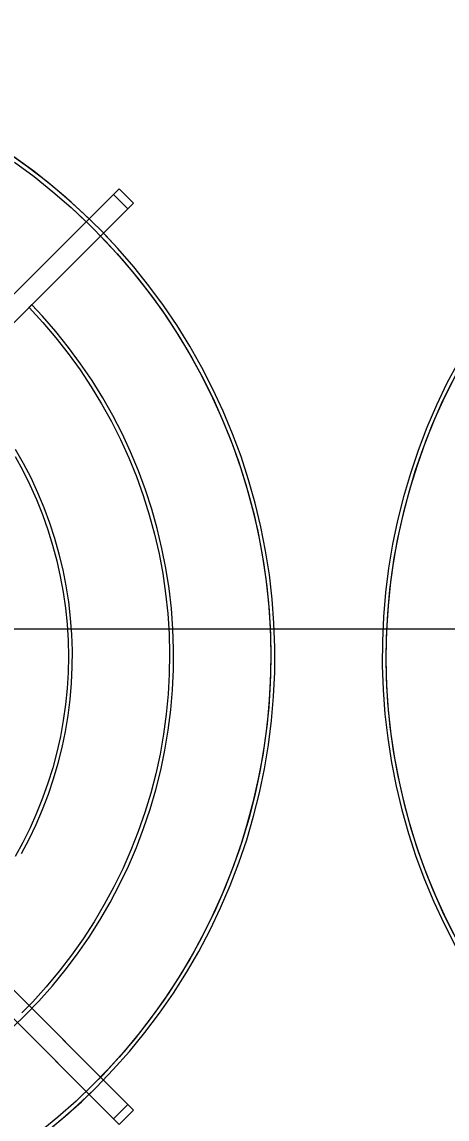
# Model space of a CAD drawing. Header units: millimetres. Extents: x -21807 to 17683, y 43568 to 60640.
# Drawn here: x -6097 to -5887, y 59218 to 59761 of the extents above; entities that cross this region are included whole.
import ezdxf

# ---------------------------------------------------------------- set-up
doc = ezdxf.new("R2010")
doc.units = ezdxf.units.MM
for name, color, linetype, lineweight in [('A-ANNO-DIMS', 7, 'Continuous', 9), ('A-ANNO-DIMS-110', 7, 'Continuous', 9), ('M-EQPM', 7, 'Continuous', 5)]:
    doc.layers.add(name, color=color, linetype=linetype, lineweight=lineweight)
doc.styles.add('Arial_1', font='arial.ttf', dxfattribs={"width": 0.8, "height": 220})
doc.dimstyles.new('AK_DIM_2_0_Arial', dxfattribs={"dimscale": 304.8, "dimtxt": 224.457068, "dimasz": 0.180446, "dimexe": 0.360892, "dimexo": 0.360892, "dimgap": 0.036089, "dimtad": 1, "dimdec": 0, "dimzin": 0, "dimdsep": 46, "dimtxsty": 'Arial_1', "dimblk1": 'OBLIQUE', "dimblk2": 'OBLIQUE', "dimsah": 1, "dimcen": 0.09, "dimadec": 0, "dimazin": 0, "dimtfac": 1, "dimtdec": 4, "dimtix": 1, "dimtmove": 0, "dimatfit": 3, "dimfxl": 1, "dimtvp": 1, "dimtolj": 1, "dimtzin": 0, "dimarcsym": 2})

# ---------------------------------------------------------------- blocks, each defined once
blk = doc.blocks.new('DanNong_VRV - OD-A-1-1235631-MẶT BẰNG HỆ THỐNG GIÓ THẢI')
at = {"layer": 'M-EQPM'}
for p, q in [((-410.68, 227.11), (-218.35, 419.45)), ((-218.35, 419.45), (-221.18, 416.62)), ((-218.35, 419.45), (-211.28, 412.38)), ((-218.35, 419.45), (-211.28, 412.38)), ((-221.18, 416.62), (-410.68, 227.11)), ((-211.28, 412.38), (-403.61, 220.04)), ((-221.18, 416.62), (-214.1, 409.55)), ((-221.18, 416.62), (-214.1, 409.55)), ((-214.1, 409.55), (-211.28, 412.38)), ((-403.61, 220.04), (-214.1, 409.55)), ((-214.1, -33.1), (-403.61, 156.4)), ((-403.61, 156.4), (-211.28, -35.93)), ((-218.35, -43), (-410.68, 149.33)), ((-410.68, 149.33), (-221.18, -40.17)), ((-214.1, -33.1), (-221.18, -40.17)), ((-214.1, -33.1), (-221.18, -40.17)), ((-218.35, -43), (-211.28, -35.93)), ((-211.28, -35.93), (-218.35, -43)), ((-211.28, -35.93), (-214.1, -33.1)), ((-221.18, -40.17), (-218.35, -43))]:
    blk.add_line(p, q, dxfattribs=at)
at = {"layer": 'M-EQPM', "flags": 128}
for points in [[(-229.66, -24.62), (-221.32, -15.94), (-213.33, -6.93), (-205.71, 2.39), (-198.47, 12.01), (-191.62, 21.91), (-185.17, 32.08), (-179.13, 42.49), (-173.51, 53.14), (-168.33, 64), (-163.58, 75.07), (-159.28, 86.31), (-155.43, 97.72), (-152.04, 109.27), (-149.11, 120.95), (-146.66, 132.74), (-144.68, 144.61), (-143.17, 156.56), (-142.14, 168.55), (-141.6, 180.58), (-141.53, 192.62), (-141.95, 204.65), (-142.85, 216.66), (-144.22, 228.62), (-146.08, 240.51), (-148.4, 252.32), (-151.2, 264.03), (-154.47, 275.62), (-158.19, 287.07), (-162.37, 298.36), (-167, 309.47), (-172.07, 320.39), (-177.57, 331.1), (-183.5, 341.58), (-189.84, 351.82), (-196.58, 361.79), (-203.72, 371.48), (-211.24, 380.89), (-219.13, 389.98), (-227.38, 398.75), (-235.97, 407.19), (-244.89, 415.27), (-254.13, 422.99), (-263.66, 430.34), (-273.49, 437.29)], [(-229.66, -24.62), (-221.32, -15.94), (-213.33, -6.93), (-205.71, 2.39), (-198.47, 12.01), (-191.62, 21.91), (-185.17, 32.08), (-179.13, 42.49), (-173.51, 53.14), (-168.33, 64), (-163.58, 75.07), (-159.28, 86.31), (-155.43, 97.72), (-152.04, 109.27), (-149.11, 120.95), (-146.66, 132.74), (-144.68, 144.61), (-143.17, 156.56), (-142.14, 168.55), (-141.6, 180.58), (-141.53, 192.62), (-141.95, 204.65), (-142.85, 216.66), (-144.22, 228.62), (-146.08, 240.51), (-148.4, 252.32), (-151.2, 264.03), (-154.47, 275.62), (-158.19, 287.07), (-162.37, 298.36), (-167, 309.47), (-172.07, 320.39), (-177.57, 331.1), (-183.5, 341.58), (-189.84, 351.82), (-196.58, 361.79), (-203.72, 371.48), (-211.24, 380.89), (-219.13, 389.98), (-227.38, 398.75), (-235.97, 407.19), (-244.89, 415.27), (-254.13, 422.99), (-263.66, 430.34), (-273.49, 437.29)], [(-233.23, 404.57), (-242.04, 412.76), (-251.18, 420.6), (-260.63, 428.06), (-270.37, 435.15)], [(-270.09, 432.51), (-260.46, 425.42), (-251.12, 417.95), (-242.08, 410.11), (-234.64, 403.15)], [(-270.09, 432.51), (-260.46, 425.42), (-251.12, 417.95), (-242.08, 410.11), (-233.37, 401.92), (-224.99, 393.38), (-216.96, 384.52), (-209.29, 375.35), (-202, 365.87), (-195.08, 356.11), (-188.57, 346.08), (-182.46, 335.8), (-176.77, 325.28), (-171.5, 314.55), (-166.66, 303.61), (-162.27, 292.49), (-158.32, 281.2), (-154.83, 269.76), (-151.8, 258.19), (-149.24, 246.51), (-147.14, 234.74), (-145.52, 222.89), (-144.37, 210.98), (-143.7, 199.04), (-143.5, 187.08), (-143.79, 175.13), (-144.55, 163.19), (-145.79, 151.3), (-147.5, 139.46), (-149.69, 127.71), (-152.34, 116.04), (-155.46, 104.5), (-159.04, 93.09), (-163.07, 81.83), (-167.55, 70.74), (-172.47, 59.84), (-177.82, 49.14), (-183.59, 38.67), (-189.78, 28.43), (-196.37, 18.46), (-203.35, 8.75), (-210.72, -0.67), (-218.46, -9.79), (-226.56, -18.59), (-231.08, -23.2)], [(-270.09, 432.51), (-260.46, 425.42), (-251.12, 417.95), (-242.08, 410.11), (-233.37, 401.92), (-224.99, 393.38), (-216.96, 384.52), (-209.29, 375.35), (-202, 365.87), (-195.08, 356.11), (-188.57, 346.08), (-182.46, 335.8), (-176.77, 325.28), (-171.5, 314.55), (-166.66, 303.61), (-162.27, 292.49), (-158.32, 281.2), (-154.83, 269.76), (-151.8, 258.19), (-149.24, 246.51), (-147.14, 234.74), (-145.52, 222.89), (-144.37, 210.98), (-143.7, 199.04), (-143.5, 187.08), (-143.79, 175.13), (-144.55, 163.19), (-145.79, 151.3), (-147.5, 139.46), (-149.69, 127.71), (-152.34, 116.04), (-155.46, 104.5), (-159.04, 93.09), (-163.07, 81.83), (-167.55, 70.74), (-172.47, 59.84), (-177.82, 49.14), (-183.59, 38.67), (-189.78, 28.43), (-196.37, 18.46), (-203.35, 8.75), (-210.72, -0.67), (-218.46, -9.79), (-226.56, -18.59), (-231.08, -23.2)], [(-252.34, -45.1), (-243.17, -37.31), (-234.31, -29.16), (-229.66, -24.62)], [(-252.34, -45.1), (-243.17, -37.31), (-234.31, -29.16), (-229.66, -24.62)], [(-231.08, -23.2), (-239.7, -31.49), (-248.65, -39.42), (-257.91, -46.99)], [(-231.08, -23.2), (-239.7, -31.49), (-248.65, -39.42), (-257.91, -46.99)], [(-227.57, 396.08), (-219.43, 387.32), (-211.65, 378.24), (-204.23, 368.86), (-197.2, 359.19), (-190.56, 349.24), (-184.32, 339.04), (-178.5, 328.59), (-173.09, 317.92), (-168.12, 307.04), (-163.59, 295.98), (-159.51, 284.74), (-155.87, 273.34), (-152.7, 261.81), (-149.99, 250.16), (-147.74, 238.42), (-145.97, 226.59), (-144.67, 214.7), (-143.85, 202.77), (-143.51, 190.82), (-143.65, 178.86), (-144.26, 166.91), (-145.35, 155.01), (-146.92, 143.15), (-148.96, 131.36), (-151.46, 119.67), (-154.44, 108.09), (-157.87, 96.63), (-161.76, 85.32), (-166.1, 74.18), (-170.88, 63.22), (-176.1, 52.46), (-181.74, 41.91), (-187.8, 31.6), (-194.27, 21.54), (-201.13, 11.75), (-208.38, 2.24), (-216.01, -6.98), (-224, -15.88), (-231.08, -23.2)], [(-229.66, -24.62), (-221.32, -15.94), (-213.33, -6.93), (-205.71, 2.39), (-198.47, 12.01), (-191.62, 21.91), (-185.17, 32.08), (-179.13, 42.49), (-173.51, 53.14), (-168.33, 64), (-163.58, 75.07), (-159.28, 86.31), (-155.43, 97.72), (-152.04, 109.27), (-149.11, 120.95), (-146.66, 132.74), (-144.68, 144.61), (-143.17, 156.56), (-142.14, 168.55), (-141.6, 180.58), (-141.53, 192.62), (-141.95, 204.65), (-142.85, 216.66), (-144.22, 228.62), (-146.08, 240.51), (-148.4, 252.32), (-151.2, 264.03), (-154.47, 275.62), (-158.19, 287.07), (-162.37, 298.36), (-167, 309.47), (-172.07, 320.39), (-177.57, 331.1), (-183.5, 341.58), (-189.84, 351.82), (-196.58, 361.79), (-203.72, 371.48), (-211.24, 380.89), (-219.13, 389.98), (-226.15, 397.5)], [(-50.87, 333.95), (-56.49, 323.3), (-61.67, 312.44), (-66.42, 301.38), (-70.72, 290.13), (-74.57, 278.73), (-77.96, 267.17), (-80.89, 255.49), (-83.34, 243.71), (-85.32, 231.83), (-86.83, 219.89), (-87.86, 207.89), (-88.4, 195.87), (-88.47, 183.83), (-88.05, 171.8), (-87.15, 159.79), (-85.78, 147.83), (-83.92, 135.93), (-81.6, 124.12), (-78.8, 112.41), (-75.53, 100.82), (-71.81, 89.38), (-67.63, 78.09), (-63, 66.97), (-57.93, 56.05), (-52.43, 45.34)], [(-50.87, 333.95), (-56.49, 323.3), (-61.67, 312.44), (-66.42, 301.38), (-70.72, 290.13), (-74.57, 278.73), (-77.96, 267.17), (-80.89, 255.49), (-83.34, 243.71), (-85.32, 231.83), (-86.83, 219.89), (-87.86, 207.89), (-88.4, 195.87), (-88.47, 183.83), (-88.05, 171.8), (-87.15, 159.79), (-85.78, 147.83), (-83.92, 135.93), (-81.6, 124.12), (-78.8, 112.41), (-75.53, 100.82), (-71.81, 89.38), (-67.63, 78.09), (-63, 66.97), (-57.93, 56.05), (-52.43, 45.34)], [(-50.87, 333.95), (-56.49, 323.3), (-61.67, 312.44), (-66.42, 301.38), (-70.72, 290.13), (-74.57, 278.73), (-77.96, 267.17), (-80.89, 255.49), (-83.34, 243.71), (-85.32, 231.83), (-86.83, 219.89), (-87.86, 207.89), (-88.4, 195.87), (-88.47, 183.83), (-88.05, 171.8), (-87.15, 159.79), (-85.78, 147.83), (-83.92, 135.93), (-81.6, 124.12), (-78.8, 112.41), (-75.53, 100.82), (-71.81, 89.38), (-67.63, 78.09), (-63, 66.97), (-57.93, 56.05), (-52.43, 45.34)], [(-53.23, 51.16), (-58.5, 61.9), (-63.34, 72.84), (-67.73, 83.96), (-71.68, 95.25), (-75.17, 106.69), (-78.2, 118.26), (-80.76, 129.94), (-82.86, 141.71), (-84.48, 153.56), (-85.63, 165.46), (-86.3, 177.4), (-86.5, 189.36), (-86.21, 201.32), (-85.45, 213.25), (-84.21, 225.15), (-82.5, 236.98), (-80.31, 248.74), (-77.66, 260.4), (-74.54, 271.95), (-70.96, 283.36), (-66.93, 294.62), (-62.45, 305.71), (-57.53, 316.61), (-52.18, 327.3)], [(-53.23, 51.16), (-58.5, 61.9), (-63.34, 72.84), (-67.73, 83.96), (-71.68, 95.25), (-75.17, 106.69), (-78.2, 118.26), (-80.76, 129.94), (-82.86, 141.71), (-84.48, 153.56), (-85.63, 165.46), (-86.3, 177.4), (-86.5, 189.36), (-86.21, 201.32), (-85.45, 213.25), (-84.21, 225.15), (-82.5, 236.98), (-80.31, 248.74), (-77.66, 260.4), (-74.54, 271.95), (-70.96, 283.36), (-66.93, 294.62), (-62.45, 305.71), (-57.53, 316.61), (-52.18, 327.3)], [(-51.5, 47.86), (-56.91, 58.52), (-61.88, 69.4), (-66.41, 80.47), (-70.49, 91.71), (-74.13, 103.1), (-77.3, 114.63), (-80.01, 126.28), (-82.26, 138.03), (-84.03, 149.85), (-85.33, 161.74), (-86.15, 173.67), (-86.49, 185.63), (-86.35, 197.59), (-85.74, 209.53), (-84.65, 221.44), (-83.08, 233.3), (-81.04, 245.08), (-78.54, 256.77), (-75.56, 268.36), (-72.13, 279.81), (-68.24, 291.12), (-63.9, 302.27), (-59.12, 313.23), (-53.9, 323.99)], [(-262.93, 360.72), (-256.18, 353.4), (-249.72, 345.82), (-243.57, 337.98), (-237.74, 329.91), (-232.24, 321.61), (-227.07, 313.09), (-222.25, 304.38), (-217.78, 295.48), (-213.67, 286.41), (-209.93, 277.18), (-206.56, 267.81), (-203.57, 258.31), (-200.95, 248.7), (-198.73, 238.99), (-196.89, 229.2), (-195.45, 219.34), (-194.41, 209.44), (-193.76, 199.5), (-193.5, 189.55), (-193.65, 179.59), (-194.19, 169.64), (-195.14, 159.73), (-196.47, 149.86), (-198.2, 140.05), (-200.33, 130.32), (-202.83, 120.68), (-205.73, 111.15), (-209, 101.75), (-212.64, 92.48), (-216.66, 83.36), (-221.03, 74.42), (-225.76, 65.65), (-230.83, 57.08), (-236.25, 48.72), (-241.99, 40.58), (-248.05, 32.68), (-254.43, 25.03), (-261.11, 17.64), (-266.43, 12.15)], [(-265.02, 10.74), (-258.06, 17.98), (-251.4, 25.49), (-245.05, 33.26), (-239.01, 41.28), (-233.29, 49.54), (-227.91, 58.01), (-222.88, 66.7), (-218.2, 75.58), (-213.87, 84.64), (-209.91, 93.86), (-206.32, 103.24), (-203.11, 112.75), (-200.29, 122.39), (-197.85, 132.13), (-195.8, 141.95), (-194.15, 151.86), (-192.89, 161.82), (-192.04, 171.82), (-191.58, 181.85), (-191.53, 191.89), (-191.87, 201.92), (-192.62, 211.93), (-193.77, 221.91), (-195.32, 231.83), (-197.26, 241.68), (-199.59, 251.44), (-202.31, 261.1), (-205.42, 270.65), (-208.91, 280.06), (-212.77, 289.33), (-216.99, 298.44), (-221.58, 307.37), (-226.52, 316.11), (-231.81, 324.64), (-237.43, 332.96), (-243.38, 341.04), (-249.65, 348.88), (-256.23, 356.47), (-261.52, 362.14)], [(-269.83, 287.15), (-266.01, 280.16), (-262.48, 273.03), (-259.23, 265.77), (-256.28, 258.38), (-253.62, 250.87), (-251.26, 243.27), (-249.22, 235.58), (-247.48, 227.81), (-246.05, 219.98), (-244.94, 212.1), (-244.14, 204.18), (-243.66, 196.23), (-243.5, 188.28), (-243.66, 180.32), (-244.13, 172.37), (-244.92, 164.45), (-246.03, 156.57), (-247.46, 148.74), (-249.19, 140.97), (-251.24, 133.28), (-253.59, 125.67), (-256.24, 118.17), (-259.19, 110.78), (-262.43, 103.51), (-265.96, 96.38), (-269.78, 89.39)], [(-266.63, 90.91), (-262.88, 98.02), (-259.41, 105.27), (-256.24, 112.66), (-253.37, 120.17), (-250.8, 127.79), (-248.54, 135.5), (-246.58, 143.3), (-244.94, 151.17), (-243.62, 159.1), (-242.62, 167.08), (-241.93, 175.09), (-241.56, 183.12), (-241.52, 191.16), (-241.8, 199.19), (-242.4, 207.21), (-243.32, 215.2), (-244.56, 223.14), (-246.11, 231.03), (-247.98, 238.85), (-250.16, 246.58), (-252.65, 254.23), (-255.44, 261.77), (-258.53, 269.19), (-261.91, 276.48), (-265.59, 283.63), (-269.55, 290.63)], [(-346.02, -43.5), (-336.83, -39.45), (-327.81, -35.04), (-318.98, -30.28), (-310.34, -25.17), (-301.91, -19.71), (-293.71, -13.92), (-285.74, -7.81), (-278.03, -1.38), (-270.58, 5.34), (-265.02, 10.74)], [(-255.3, -47.48), (-246.02, -39.81), (-237.06, -31.77), (-229.66, -24.62)], [(-231.08, -23.2), (-239.7, -31.49), (-248.65, -39.42), (-257.91, -46.99)]]:
    blk.add_lwpolyline(points, dxfattribs=at)
at = {"layer": 'M-EQPM'}
for points in [[(-234.64, 403.15), (-234.64, 403.15), (-234.62, 403.18), (-234.51, 403.28), (-234.36, 403.44), (-234.16, 403.64), (-233.93, 403.86), (-233.71, 404.08), (-233.51, 404.28), (-233.35, 404.44), (-233.25, 404.54), (-233.23, 404.57), (-233.23, 404.57)], [(-233.23, 404.57), (-233.23, 404.57), (-233.25, 404.54), (-233.35, 404.44), (-233.51, 404.28), (-233.71, 404.08), (-233.93, 403.86), (-234.16, 403.64), (-234.36, 403.44), (-234.51, 403.28), (-234.62, 403.18), (-234.64, 403.15), (-234.64, 403.15)], [(-226.15, 397.5), (-226.16, 397.5), (-226.18, 397.47), (-226.28, 397.37), (-226.44, 397.21), (-226.64, 397.01), (-226.86, 396.79), (-227.08, 396.57), (-227.28, 396.37), (-227.44, 396.21), (-227.55, 396.11), (-227.57, 396.08), (-227.57, 396.08)], [(-227.57, 396.08), (-227.57, 396.08), (-227.55, 396.11), (-227.44, 396.21), (-227.28, 396.37), (-227.08, 396.57), (-226.86, 396.79), (-226.64, 397.01), (-226.44, 397.21), (-226.28, 397.37), (-226.18, 397.47), (-226.16, 397.5), (-226.15, 397.5)], [(-262.93, 360.72), (-262.93, 360.72), (-262.91, 360.74), (-262.8, 360.85), (-262.65, 361.01), (-262.45, 361.21), (-262.22, 361.43), (-262, 361.65), (-261.8, 361.85), (-261.64, 362.01), (-261.54, 362.11), (-261.52, 362.14), (-261.52, 362.14)], [(-261.52, 362.14), (-261.52, 362.14), (-261.54, 362.11), (-261.64, 362.01), (-261.8, 361.85), (-262, 361.65), (-262.22, 361.43), (-262.45, 361.21), (-262.65, 361.01), (-262.8, 360.85), (-262.91, 360.74), (-262.93, 360.72), (-262.93, 360.72)]]:
    blk.add_open_spline(points, degree=3, dxfattribs=at)
blk = doc.blocks.new('AK-SGS-M3-Hrvt_rvt-1-MẶT BẰNG HỆ THỐNG GIÓ THẢI')
at = {"layer": 'M-EQPM', "color": 34, "lineweight": 25, "true_color": 0x994c00}
blk.add_blockref('DanNong_VRV - OD-A-1-1235631-MẶT BẰNG HỆ THỐNG GIÓ THẢI', (-5830.9, 59258.71), dxfattribs=at)
blk = doc.blocks.new('DIMBLOCK2-MẶT BẰNG HỆ THỐNG GIÓ THẢI')
at = {"layer": 'A-ANNO-DIMS-110'}
for p, q in [((-12198.59, 59041.11), (-12198.59, 59151.11)), ((-4498.59, 59041.11), (-4498.59, 59151.11)), ((-12198.59, 59041.11), (-12171.09, 59068.61)), ((-4498.59, 59041.11), (-4471.09, 59068.61)), ((-12198.59, 59041.11), (-12226.09, 59013.61)), ((-12198.59, 59041.11), (-4498.59, 59041.11)), ((-12198.59, 59041.11), (-12198.59, 58970)), ((-4498.59, 59041.11), (-4526.09, 59013.61)), ((-4498.59, 59041.11), (-4498.59, 58970))]:
    blk.add_line(p, q, dxfattribs=at)
at = {"layer": 'A-ANNO-DIMS-110', "color": 0, "insert": (-8617.94, 59337.72), "char_height": 220, "width": 646.4364, "attachment_point": 1, "line_spacing_factor": 0.941778, "style": 'Arial_1'}
blk.add_mtext('7700', dxfattribs=at)
blk = doc.blocks.new('_Oblique')
at = {"color": 0, "linetype": 'ByBlock', "lineweight": -2}
blk.add_line((-0.5, -0.5), (0.5, 0.5), dxfattribs=at)
blk = doc.blocks.new('DIMBLOCK5-MẶT BẰNG HỆ THỐNG GIÓ THẢI')
at = {"layer": 'A-ANNO-DIMS-110'}
for p, q in [((-20048.59, 59460.7), (-20048.59, 59570.7)), ((10901.41, 59460.7), (10901.41, 59570.7)), ((-20048.59, 59460.7), (-20021.09, 59488.2)), ((10901.41, 59460.7), (10928.91, 59488.2)), ((-20048.59, 59460.7), (-20076.09, 59433.2)), ((-20048.59, 59460.7), (10901.41, 59460.7)), ((-20048.59, 59460.7), (-20048.59, 59389.59)), ((10901.41, 59460.7), (10873.91, 59433.2)), ((10901.41, 59460.7), (10901.41, 59389.59))]:
    blk.add_line(p, q, dxfattribs=at)
at = {"layer": 'A-ANNO-DIMS-110', "color": 0, "insert": (-4910.27, 59757.31), "char_height": 220, "width": 808.0454, "attachment_point": 1, "line_spacing_factor": 0.941778, "style": 'Arial_1'}
blk.add_mtext('30950', dxfattribs=at)

msp = doc.modelspace()

# ---------------------------------------------------------------- block references
at = {"lineweight": 5}
msp.add_blockref('AK-SGS-M3-Hrvt_rvt-1-MẶT BẰNG HỆ THỐNG GIÓ THẢI', (0, 0), dxfattribs=at)

# ---------------------------------------------------------------- dimensions: what is measured, and where the dimension line sits
at = {"layer": 'A-ANNO-DIMS'}
for base, p1, p2, override, picture, middle in [((10901.41, 59460.7), (-20048.59, 59499.59), (10901.41, 59499.59), {"dimpost": '<>', "dimfxl": 30950}, 'DIMBLOCK5-MẶT BẰNG HỆ THỐNG GIÓ THẢI', (-4573.59, 59584.1)), ((-4498.59, 59041.11), (-12198.59, 59080), (-4498.59, 59080), {"dimpost": '<>', "dimfxl": 7700}, 'DIMBLOCK2-MẶT BẰNG HỆ THỐNG GIÓ THẢI', (-8348.59, 59164.44))]:
    dim = msp.add_linear_dim(base=base, p1=p1, p2=p2, dimstyle='AK_DIM_2_0_Arial', override=override, dxfattribs=at)
    dim.commit()
    dim.dimension.update_dxf_attribs({"geometry": picture, "text_midpoint": middle})

doc.saveas('drawing.dxf')
